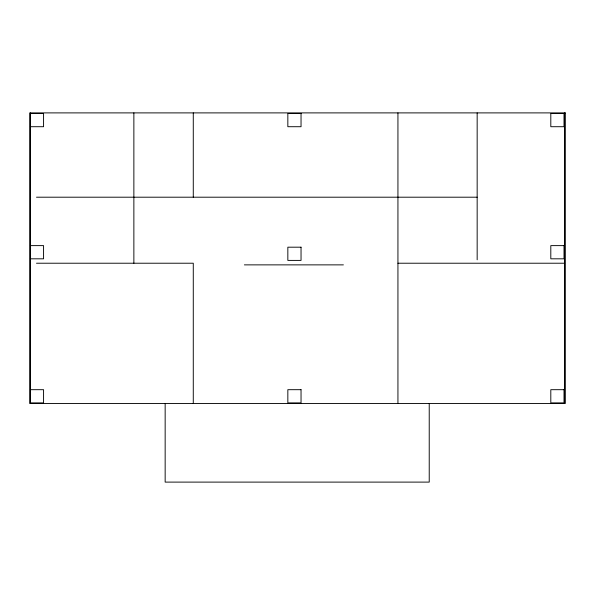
<?xml version="1.0" encoding="UTF-8"?>
<svg xmlns="http://www.w3.org/2000/svg" width="595" height="595" viewBox="0 0 595 595"><rect width="100%" height="100%" fill="white"/><g stroke="black" fill="none" stroke-linecap="round" stroke-linejoin="round"><path stroke-width="0.89" d="M30.367 113.511L43.569 113.511L43.569 126.713L30.367 126.713M36.488 197.198L477.16 197.198M30.367 245.616L43.569 245.616L43.569 258.818L30.367 258.818M36.488 263.221L193.278 263.221L193.278 403.507M397.936 263.221L564.633 263.221M244.374 264.872L343.404 264.872M30.367 389.688L43.569 389.688L43.569 402.889L30.367 402.889M564.633 112.894L564.633 403.507M477.16 112.894L477.16 259.777M429.226 403.507L429.226 482.106L165.157 482.106L165.157 403.507M397.936 112.894L397.936 403.507M193.278 112.894L193.278 197.198M133.868 112.894L133.868 263.221M30.367 112.894L30.367 403.507M565.25 112.894L29.75 112.894L29.75 403.507L565.25 403.507L565.25 112.894M301.04 113.511L287.839 113.511L287.839 126.713L301.04 126.713L301.04 113.511M564.015 113.511L550.806 113.511L550.806 126.713L564.015 126.713L564.015 113.511M564.015 245.616L550.806 245.616L550.806 258.818L564.015 258.818L564.015 245.616M301.04 247.193L287.839 247.193L287.839 260.402L301.04 260.402L301.04 247.193M301.04 389.688L287.839 389.688L287.839 402.889L301.04 402.889L301.04 389.688M564.015 389.688L550.806 389.688L550.806 402.889L564.015 402.889L564.015 389.688"/></g></svg>
